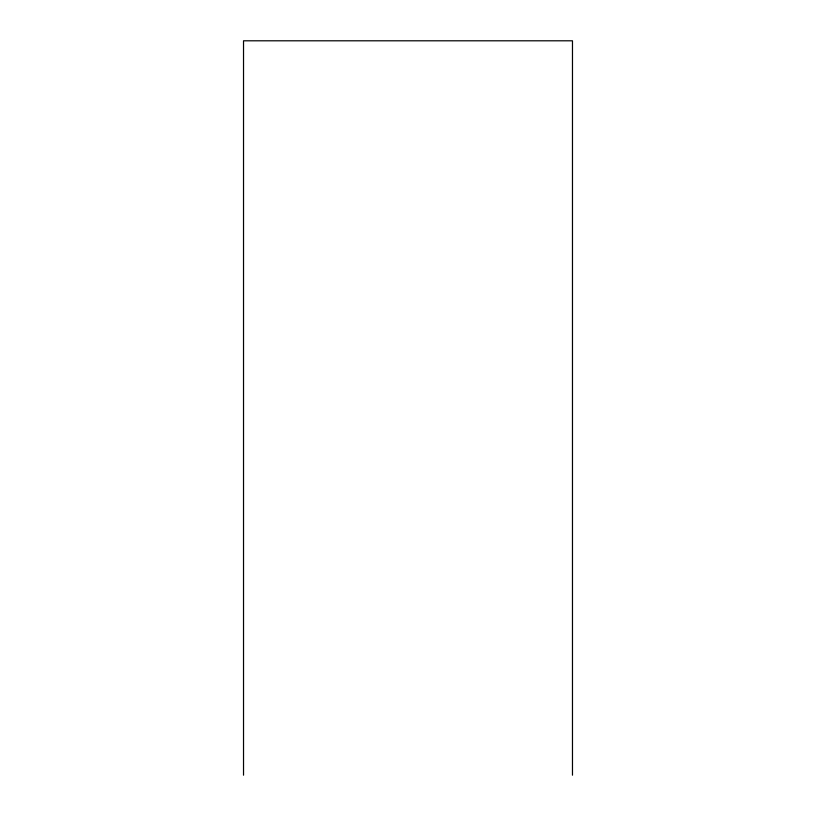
<?xml version="1.0" encoding="UTF-8"?>
<svg xmlns="http://www.w3.org/2000/svg" width="816" height="816" viewBox="0 0 816 816"><rect width="100%" height="100%" fill="white"/><g stroke="black" fill="none" stroke-linecap="round" stroke-linejoin="round"><path stroke-width="1.22" d="M572.475 775.2L572.475 40.8L243.525 40.8L243.525 775.2"/></g></svg>
